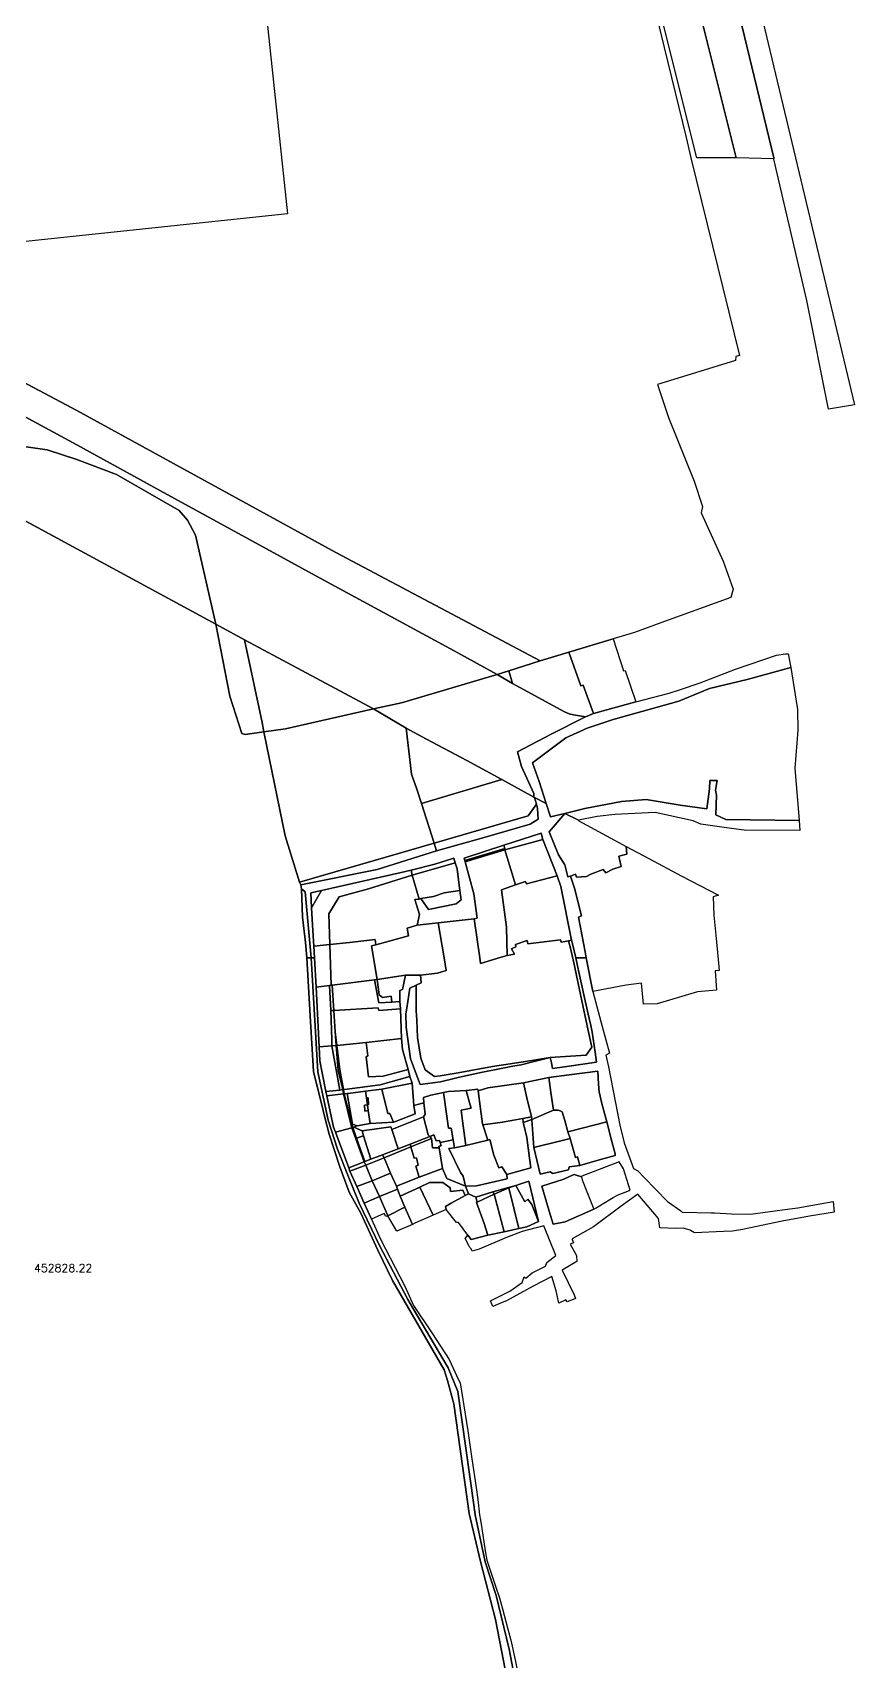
# Model space of a CAD drawing. Header units: feet. Extents: x 197796 to 199821, y 552499 to 555392.
# Drawn here: x 199559.9 to 199765.5, y 552729.9 to 553137 of the extents above; entities that cross this region are included whole.
import ezdxf

# ---------------------------------------------------------------- set-up
doc = ezdxf.new("R2010")
doc.units = ezdxf.units.FT
doc.header["$MEASUREMENT"] = 0
for name, color, linetype in [('wipco_image', 2, 'CONTINUOUS'), ('wipco_지적', 20, 'CONTINUOUS'), ('ZC601', 7, 'CONTINUOUS')]:
    doc.layers.add(name, color=color, linetype=linetype)
doc.styles.add('NGSW', font='ROMANS.shx', dxfattribs={"bigfont": 'NGSW.shx'})
picture_1 = doc.add_image_def('image1.jpg', size_in_pixel=(8269, 5907))

msp = doc.modelspace()

# ---------------------------------------------------------------- linework, layer by layer
at = {"layer": 'wipco_지적', "color": 20}
for points in [[(199687.74, 553305.76), (199696.01, 553305.76), (199700.67, 553273.16), (199703.94, 553247.05), (199712.31, 553204.49), (199714.06, 553195.7), (199714.93, 553192), (199725.12, 553149.17), (199735.91, 553105.76), (199726.05, 553105.76), (199717.47, 553140.01), (199710.66, 553165.96), (199708.21, 553176.83), (199700.68, 553210.04), (199697.99, 553222.22), (199693.59, 553256.14), (199688.22, 553299), (199687.74, 553305.76)], [(199704.63, 553305.76), (199708.12, 553284.05), (199719.29, 553217.81), (199720.94, 553207.93), (199722.53, 553198.37), (199737.98, 553136.07), (199745.37, 553105.76), (199745.35, 553105.53), (199735.91, 553105.76), (199725.12, 553149.17), (199714.93, 553192), (199714.06, 553195.7), (199712.31, 553204.49), (199703.94, 553247.05), (199700.67, 553273.16), (199696.01, 553305.76), (199704.63, 553305.76)], [(199605.77, 552989.16), (199571.06, 553008), (199519.75, 553035.76), (199541.43, 553035.89), (199563.57, 553032.74), (199571.06, 553030.34), (199580.91, 553026.57), (199596.62, 553017.58), (199598.72, 553015.18), (199600.66, 553011.39), (199605.77, 552989.16)], [(199612.93, 552985.24), (199617.34, 552964.59), (199617.77, 552962.24), (199613.16, 552961.61), (199612.27, 552961.87), (199609.31, 552971.2), (199605.77, 552989.16), (199612.93, 552985.24)], [(199645.21, 552968), (199623.18, 552962.99), (199617.77, 552962.24), (199617.34, 552964.59), (199612.93, 552985.24), (199645.21, 552968)], [(199705.17, 552985.49), (199707.75, 552977.49), (199708.15, 552977.56), (199710.83, 552969.74), (199700.22, 552966.83), (199697.66, 552973.88), (199697.06, 552973.72), (199694.04, 552982.13), (199705.17, 552985.49)], [(199679.05, 552977.48), (199686.93, 552979.98), (199694.04, 552982.13), (199697.06, 552973.72), (199697.66, 552973.88), (199700.22, 552966.83), (199698.25, 552965.96), (199695.28, 552966.51), (199694.2, 552966.77), (199692.97, 552967.25), (199679.96, 552974.35), (199679.05, 552977.48)], [(199748.93, 552981.73), (199749.56, 552978.3), (199738.67, 552975.36), (199729.23, 552973.05), (199721.56, 552969.9), (199705.14, 552965.35), (199698.69, 552963.2), (199693.33, 552960.72), (199685, 552954.48), (199686.63, 552949.8), (199688.42, 552944.33), (199685.48, 552945.87), (199685.35, 552945.94), (199685.31, 552946.86), (199682.27, 552953.58), (199681.21, 552957.28), (199689.64, 552961.63), (199698.25, 552965.96), (199700.22, 552966.83), (199710.83, 552969.74), (199719.19, 552971.92), (199721.76, 552972.77), (199726.89, 552974.52), (199735.72, 552977.91), (199745.99, 552981.42), (199748.3, 552981.76), (199748.93, 552981.73)], [(199679.05, 552977.48), (199679.96, 552974.35), (199676.11, 552976.55), (199679.05, 552977.48)], [(199688.42, 552944.33), (199686.63, 552949.8), (199685, 552954.48), (199693.33, 552960.72), (199698.69, 552963.2), (199705.14, 552965.35), (199721.56, 552969.9), (199729.23, 552973.05), (199738.67, 552975.36), (199749.56, 552978.3), (199751.27, 552967.87), (199751.36, 552962.68), (199750.62, 552953.17), (199751.68, 552940.06), (199733.38, 552940.35), (199730.83, 552941.5), (199731.02, 552946.42), (199730.77, 552947.67), (199731.16, 552950.08), (199729.36, 552950.09), (199729.27, 552948.01), (199728.62, 552942.97), (199721.95, 552943.95), (199713.45, 552945.32), (199707.22, 552944.83), (199698.05, 552943.1), (199693.11, 552941.86), (199689.49, 552940.98), (199688.42, 552944.33)], [(199676.11, 552976.55), (199679.96, 552974.35), (199692.97, 552967.25), (199694.2, 552966.77), (199695.28, 552966.51), (199698.25, 552965.96), (199689.64, 552961.63), (199681.21, 552957.28), (199682.27, 552953.58), (199685.31, 552946.86), (199685.35, 552945.94), (199677.33, 552950.3), (199668.53, 552955.05), (199658.44, 552960.43), (199653.36, 552963.2), (199645.21, 552968), (199652.22, 552969.53), (199676.11, 552976.55)], [(199645.21, 552968), (199653.36, 552963.2), (199654.69, 552951.65), (199656.07, 552947.95), (199657.24, 552944.34), (199660.4, 552934.38), (199626.71, 552924.69), (199623.12, 552936.28), (199617.77, 552962.24), (199623.18, 552962.99), (199645.21, 552968)], [(199677.33, 552950.3), (199657.24, 552944.34), (199656.07, 552947.95), (199654.69, 552951.65), (199653.36, 552963.2), (199658.44, 552960.43), (199668.53, 552955.05), (199677.33, 552950.3)], [(199685.35, 552945.94), (199685.48, 552945.87), (199685.99, 552944.14), (199683.89, 552941.22), (199660.4, 552934.38), (199657.24, 552944.34), (199677.33, 552950.3), (199685.35, 552945.94)], [(199693.11, 552941.86), (199698.05, 552943.1), (199707.22, 552944.83), (199713.45, 552945.32), (199721.95, 552943.95), (199728.62, 552942.97), (199729.27, 552948.01), (199729.36, 552950.09), (199731.16, 552950.08), (199730.77, 552947.67), (199731.02, 552946.42), (199730.83, 552941.5), (199733.38, 552940.35), (199751.68, 552940.06), (199751.86, 552937.55), (199737.97, 552937.71), (199733.48, 552938.22), (199727.12, 552939.14), (199725.21, 552940.03), (199715.64, 552942.05), (199705.57, 552941.62), (199701.2, 552941.07), (199696.49, 552940.14), (199693.11, 552941.86)], [(199685.48, 552945.87), (199688.42, 552944.33), (199689.49, 552940.98), (199693.11, 552941.86), (199689.19, 552937.29), (199691.48, 552931.47), (199693.11, 552929.03), (199693.8, 552926.03), (199694.52, 552926.16), (199695.52, 552923.19), (199697.27, 552916.22), (199696.51, 552915.91), (199698.17, 552907.28), (199698.41, 552905.76), (199695.85, 552905.76), (199695.05, 552908.95), (199694.72, 552910.14), (199692.09, 552923.57), (199691.19, 552926.23), (199687.58, 552935.37), (199687.12, 552936.94), (199677.82, 552933.88), (199667.87, 552930.7), (199668.04, 552930.07), (199668.14, 552929.79), (199670.31, 552921.73), (199671.19, 552915.71), (199670.4, 552915.53), (199661.43, 552914.53), (199656.13, 552913.9), (199656.71, 552916.62), (199655.52, 552920.31), (199656.61, 552920.46), (199657.08, 552920.58), (199658.97, 552917.8), (199665.91, 552919.23), (199667.18, 552920.25), (199666.83, 552922.58), (199666.12, 552928.02), (199665.67, 552929.49), (199665.28, 552930.69), (199660.52, 552929.13), (199654.63, 552927.68), (199652.14, 552927.06), (199632.24, 552922.57), (199629.53, 552921.99), (199629.7, 552918.25), (199630.05, 552912.55), (199630.31, 552908.64), (199630.47, 552905.76), (199629.67, 552905.76), (199628.12, 552922.27), (199627.22, 552923.02), (199627.02, 552923.99), (199646.11, 552927.87), (199660.96, 552932.49), (199672.94, 552935.81), (199684.41, 552939.13), (199686.38, 552940.39), (199686.22, 552943.1), (199685.99, 552944.14), (199685.48, 552945.87)], [(199660.4, 552934.38), (199683.89, 552941.22), (199685.99, 552944.14), (199686.22, 552943.1), (199686.38, 552940.39), (199684.41, 552939.13), (199672.94, 552935.81), (199660.96, 552932.49), (199660.4, 552934.38)], [(199693.11, 552941.86), (199696.49, 552940.14), (199696.6, 552940), (199708.45, 552933.6), (199708.6, 552931.65), (199706.55, 552931.16), (199707.13, 552928.58), (199705.11, 552927.91), (199703.35, 552927.02), (199702.64, 552927.82), (199699.61, 552926.67), (199698.49, 552926.08), (199695.97, 552925.88), (199695.72, 552926.66), (199694.52, 552926.16), (199693.8, 552926.03), (199693.11, 552929.03), (199691.48, 552931.47), (199689.19, 552937.29), (199693.11, 552941.86)], [(199687.58, 552935.37), (199678.09, 552932.75), (199678.06, 552933.07), (199677.82, 552933.88), (199687.12, 552936.94), (199687.58, 552935.37)], [(199660.4, 552934.38), (199660.96, 552932.49), (199646.11, 552927.87), (199627.02, 552923.99), (199626.71, 552924.69), (199660.4, 552934.38)], [(199678.06, 552933.07), (199668.04, 552930.07), (199667.87, 552930.7), (199677.82, 552933.88), (199678.06, 552933.07)], [(199678.09, 552932.75), (199668.14, 552929.79), (199668.04, 552930.07), (199678.06, 552933.07), (199678.09, 552932.75)], [(199668.14, 552929.79), (199678.09, 552932.75), (199680.71, 552923.99), (199677.24, 552922.76), (199678.45, 552913.43), (199678.65, 552906.3), (199677.16, 552905.89), (199672.02, 552904.32), (199671.79, 552905.76), (199670.4, 552915.53), (199671.19, 552915.71), (199670.31, 552921.73), (199668.14, 552929.79)], [(199687.58, 552935.37), (199691.19, 552926.23), (199683.46, 552924.23), (199683.21, 552924.86), (199680.71, 552923.99), (199678.09, 552932.75), (199687.58, 552935.37)], [(199708.45, 552933.6), (199714.08, 552930.62), (199722.2, 552926.28), (199731.48, 552921.41), (199730.14, 552921.01), (199730.33, 552916.4), (199730.81, 552911.43), (199731.41, 552905.31), (199731.64, 552902.55), (199730.71, 552902.48), (199731.04, 552897.7), (199726.26, 552897.23), (199716.13, 552894.28), (199712.72, 552894.21), (199712.28, 552899.46), (199708.44, 552898.91), (199700.06, 552897.32), (199698.41, 552905.76), (199698.17, 552907.28), (199696.51, 552915.91), (199697.27, 552916.22), (199695.52, 552923.19), (199694.52, 552926.16), (199695.72, 552926.66), (199695.97, 552925.88), (199698.49, 552926.08), (199699.61, 552926.67), (199702.64, 552927.82), (199703.35, 552927.02), (199705.11, 552927.91), (199707.13, 552928.58), (199706.55, 552931.16), (199708.6, 552931.65), (199708.45, 552933.6)], [(199665.67, 552929.49), (199654.89, 552926.38), (199654.63, 552927.68), (199660.52, 552929.13), (199665.28, 552930.69), (199665.67, 552929.49)], [(199665.67, 552929.49), (199666.12, 552928.02), (199666.83, 552922.58), (199662.86, 552922.03), (199660.22, 552921.05), (199657.08, 552920.58), (199656.61, 552920.46), (199654.89, 552926.38), (199665.67, 552929.49)], [(199654.89, 552926.38), (199643.98, 552923.03), (199636.66, 552920.98), (199634.08, 552916.72), (199634.32, 552909.11), (199630.31, 552908.64), (199630.05, 552912.55), (199629.7, 552918.25), (199632.24, 552922.57), (199652.14, 552927.06), (199654.63, 552927.68), (199654.89, 552926.38)], [(199656.61, 552920.46), (199655.52, 552920.31), (199656.71, 552916.62), (199656.13, 552913.9), (199653.66, 552913.21), (199654, 552911.23), (199645.79, 552909.03), (199645.6, 552910.33), (199639.25, 552909.56), (199634.32, 552909.11), (199634.08, 552916.72), (199636.66, 552920.98), (199643.98, 552923.03), (199654.89, 552926.38), (199656.61, 552920.46)], [(199691.19, 552926.23), (199692.09, 552923.57), (199694.72, 552910.14), (199694.02, 552910.01), (199692.14, 552909.66), (199691.97, 552910.28), (199683.84, 552909.28), (199683.63, 552910.06), (199680.77, 552909.09), (199680.79, 552908.49), (199679.77, 552908.04), (199680.45, 552906.71), (199678.65, 552906.3), (199678.45, 552913.43), (199677.24, 552922.76), (199680.71, 552923.99), (199683.21, 552924.86), (199683.46, 552924.23), (199691.19, 552926.23)], [(199627.22, 552923.02), (199628.12, 552922.27), (199629.67, 552905.76), (199628.54, 552905.76), (199628.22, 552909.62), (199627.48, 552915.96), (199627.22, 552923.02)], [(199632.24, 552922.57), (199629.7, 552918.25), (199629.53, 552921.99), (199632.24, 552922.57)], [(199657.08, 552920.58), (199660.22, 552921.05), (199662.86, 552922.03), (199666.83, 552922.58), (199667.18, 552920.25), (199665.91, 552919.23), (199658.97, 552917.8), (199657.08, 552920.58)], [(199662.91, 552905.76), (199663.39, 552902.62), (199661.24, 552901.96), (199656.97, 552901.44), (199654.26, 552901.46), (199653.23, 552901.46), (199646.17, 552900.36), (199644.71, 552908.77), (199645.79, 552909.03), (199654, 552911.23), (199653.66, 552913.21), (199656.13, 552913.9), (199661.43, 552914.53), (199662.91, 552905.76)], [(199670.4, 552915.53), (199671.79, 552905.76), (199672.02, 552904.32), (199677.16, 552905.89), (199678.65, 552906.3), (199680.45, 552906.71), (199679.77, 552908.04), (199680.79, 552908.49), (199680.77, 552909.09), (199683.63, 552910.06), (199683.84, 552909.28), (199691.97, 552910.28), (199692.14, 552909.66), (199694.02, 552910.01), (199694.6, 552907.85), (199695.52, 552903.78), (199696.44, 552899.34), (199697.58, 552893.84), (199698.89, 552887.57), (199699.85, 552883.42), (199698.38, 552881.39), (199694.52, 552881.16), (199689.4, 552880.87), (199683.21, 552879.88), (199675, 552878.57), (199666.4, 552877.01), (199661.9, 552876.26), (199660.47, 552876.09), (199658.13, 552877.77), (199657.03, 552880.66), (199656.24, 552885.87), (199656.02, 552890.17), (199655.88, 552892.55), (199655.91, 552895.99), (199655.87, 552898.9), (199657.14, 552899.51), (199656.97, 552901.44), (199661.24, 552901.96), (199663.39, 552902.62), (199662.91, 552905.76), (199661.43, 552914.53), (199670.4, 552915.53)], [(199630.31, 552908.64), (199634.32, 552909.11), (199634.62, 552898.92), (199634.24, 552898.88), (199630.92, 552898.46), (199630.47, 552905.76), (199630.31, 552908.64)], [(199634.32, 552909.11), (199639.25, 552909.56), (199645.6, 552910.33), (199645.79, 552909.03), (199644.71, 552908.77), (199646.17, 552900.36), (199645.51, 552900.23), (199634.85, 552898.95), (199634.62, 552898.92), (199634.32, 552909.11)], [(199694.72, 552910.14), (199695.05, 552908.95), (199695.85, 552905.76), (199696.48, 552902.6), (199698, 552895.75), (199699.31, 552889.88), (199699.51, 552889.29), (199699.93, 552887.17), (199700.64, 552882.15), (199700.98, 552879.71), (199693.6, 552878.63), (199689.98, 552878.11), (199689.7, 552879.51), (199689.4, 552880.87), (199694.52, 552881.16), (199698.38, 552881.39), (199699.85, 552883.42), (199698.89, 552887.57), (199697.58, 552893.84), (199696.44, 552899.34), (199695.52, 552903.78), (199694.6, 552907.85), (199694.02, 552910.01), (199694.72, 552910.14)], [(199695.85, 552905.76), (199698.41, 552905.76), (199700.06, 552897.32), (199702.41, 552888.6), (199704.27, 552881.91), (199703.36, 552881.45), (199704.01, 552878.52), (199706.81, 552863.91), (199707.9, 552859.53), (199710.26, 552853.11), (199711.32, 552852.52), (199712.88, 552850.82), (199718.73, 552844.83), (199718.98, 552844.7), (199722.12, 552842.48), (199722.45, 552842.22), (199729.64, 552841.98), (199730.53, 552841.98), (199734.79, 552841.76), (199739.48, 552841.64), (199749.39, 552843.01), (199751.36, 552843.29), (199760.21, 552844.86), (199760.44, 552842.18), (199758.94, 552841.97), (199754.24, 552841.15), (199747.43, 552839.93), (199737.5, 552837.86), (199735.04, 552837.4), (199732.78, 552837.32), (199725.54, 552837.05), (199724.52, 552837.57), (199724.43, 552837.64), (199723.26, 552838.02), (199722.77, 552838.15), (199720.79, 552838.08), (199716.82, 552838.28), (199716.5, 552840.6), (199711.35, 552846.68), (199707.14, 552843.65), (199700.23, 552838.55), (199694.95, 552835.54), (199694.94, 552835.37), (199695.23, 552834.54), (199694.44, 552834.19), (199695.99, 552831.33), (199696.09, 552829.88), (199692.4, 552827.68), (199695.37, 552821.48), (199695.71, 552820.63), (199694.75, 552820.19), (199693.69, 552819.77), (199693.35, 552820.3), (199691.59, 552819.42), (199690.94, 552822.54), (199689.83, 552826.11), (199685.19, 552823.69), (199678.51, 552820.02), (199677.4, 552819.61), (199675.08, 552818.58), (199674.45, 552820), (199679.3, 552822.4), (199682.43, 552824.62), (199682.91, 552826.01), (199683.28, 552825.69), (199684.94, 552826.99), (199688.28, 552828.66), (199688.54, 552829.59), (199690.81, 552831.33), (199687.85, 552838.74), (199682.37, 552837.33), (199678.46, 552835.87), (199671.61, 552832.95), (199669.88, 552832.42), (199669.69, 552832.98), (199669.3, 552833.36), (199669.06, 552833.86), (199668.18, 552835.63), (199668.78, 552836.44), (199669.65, 552835.36), (199673.83, 552836.41), (199677.88, 552837.29), (199681.6, 552838.09), (199683.54, 552838.48), (199686.48, 552839.82), (199684.08, 552849.93), (199680.8, 552848.84), (199675.04, 552847.22), (199670.8, 552845.94), (199668.99, 552846.77), (199668.27, 552848.68), (199670.98, 552848.74), (199678.64, 552850.5), (199678.55, 552851.58), (199684.58, 552853.29), (199684.26, 552855.69), (199683.58, 552860.86), (199682.83, 552863.99), (199682.64, 552864.6), (199684.79, 552865.34), (199684.82, 552865.22), (199685.17, 552860.59), (199685.35, 552858.36), (199686.17, 552854.84), (199686.93, 552851.71), (199689.44, 552852.3), (199690.04, 552851.87), (199693.98, 552852.79), (199694.14, 552853.48), (199696.82, 552853.84), (199702.02, 552855.31), (199705.66, 552856.36), (199705.63, 552856.76), (199704.83, 552859.87), (199703.57, 552864.77), (199702.37, 552869.37), (199701.63, 552872.29), (199701.53, 552874.17), (199701.37, 552877.4), (199694.19, 552876.52), (199689.04, 552875.85), (199682.71, 552874.48), (199673.79, 552873.26), (199671.41, 552872.51), (199671.34, 552872.9), (199668.39, 552872.63), (199664.01, 552872.36), (199662.69, 552872.08), (199659.6, 552871.44), (199657.71, 552870.83), (199657.82, 552869.48), (199655.34, 552868.86), (199654.87, 552874.43), (199654.28, 552876.11), (199653.88, 552877.88), (199652.45, 552882.84), (199652.24, 552885.63), (199651.94, 552892.97), (199651.84, 552894.81), (199651.78, 552897.63), (199652.48, 552897.88), (199653.23, 552901.46), (199654.26, 552901.46), (199656.97, 552901.44), (199657.14, 552899.51), (199655.87, 552898.9), (199654.33, 552898.16), (199653.58, 552893.2), (199653.33, 552891.73), (199653.41, 552888.46), (199654.44, 552880.54), (199656.89, 552874.13), (199661.97, 552874.77), (199665.69, 552875.68), (199666.74, 552875.93), (199672.52, 552877.15), (199675.89, 552877.83), (199680.04, 552878.65), (199682.12, 552879.04), (199685.06, 552879.78), (199689.4, 552880.87), (199689.7, 552879.51), (199689.98, 552878.11), (199693.6, 552878.63), (199700.98, 552879.71), (199700.64, 552882.15), (199699.93, 552887.17), (199699.51, 552889.29), (199699.31, 552889.88), (199698, 552895.75), (199696.48, 552902.6), (199695.85, 552905.76)], [(199634.85, 552898.95), (199645.51, 552900.23), (199646.55, 552894.47), (199649.84, 552894.64), (199651.84, 552894.81), (199651.94, 552892.97), (199646.54, 552892.58), (199646.39, 552893.24), (199635.29, 552892.62), (199634.85, 552898.95)], [(199646.17, 552900.36), (199646.68, 552896.52), (199647.46, 552895.87), (199649.65, 552896.14), (199649.84, 552894.64), (199646.55, 552894.47), (199645.51, 552900.23), (199646.17, 552900.36)], [(199646.17, 552900.36), (199653.23, 552901.46), (199652.48, 552897.88), (199651.78, 552897.63), (199651.84, 552894.81), (199649.84, 552894.64), (199649.65, 552896.14), (199647.46, 552895.87), (199646.68, 552896.52), (199646.17, 552900.36)], [(199630.92, 552898.46), (199634.24, 552898.88), (199634.54, 552892.62), (199634.8, 552885.32), (199634.83, 552883.79), (199631.64, 552883.52), (199630.92, 552898.46)], [(199634.62, 552898.92), (199634.85, 552898.95), (199635.29, 552892.62), (199634.54, 552892.62), (199634.24, 552898.88), (199634.62, 552898.92)], [(199689.4, 552880.87), (199685.06, 552879.78), (199682.12, 552879.04), (199680.04, 552878.65), (199675.89, 552877.83), (199672.52, 552877.15), (199666.74, 552875.93), (199665.69, 552875.68), (199661.97, 552874.77), (199656.89, 552874.13), (199654.44, 552880.54), (199653.41, 552888.46), (199653.33, 552891.73), (199653.58, 552893.2), (199654.33, 552898.16), (199655.87, 552898.9), (199655.91, 552895.99), (199655.88, 552892.55), (199656.02, 552890.17), (199656.24, 552885.87), (199657.03, 552880.66), (199658.13, 552877.77), (199660.47, 552876.09), (199661.9, 552876.26), (199666.4, 552877.01), (199675, 552878.57), (199683.21, 552879.88), (199689.4, 552880.87)], [(199635.29, 552892.62), (199635.64, 552887.25), (199635.86, 552883.83), (199634.83, 552883.79), (199634.8, 552885.32), (199634.54, 552892.62), (199635.29, 552892.62)], [(199651.94, 552892.97), (199652.24, 552885.63), (199643.36, 552884.61), (199636.07, 552883.85), (199635.64, 552887.25), (199635.29, 552892.62), (199646.39, 552893.24), (199646.54, 552892.58), (199651.94, 552892.97)], [(199635.64, 552887.25), (199636.07, 552883.85), (199635.86, 552883.83), (199635.64, 552887.25)], [(199634.83, 552883.79), (199636.84, 552872.71), (199633.34, 552872.32), (199632.42, 552877.03), (199631.8, 552880.04), (199631.64, 552883.52), (199634.83, 552883.79)], [(199634.83, 552883.79), (199635.86, 552883.83), (199636.4, 552877.61), (199637.58, 552872.81), (199636.84, 552872.71), (199634.83, 552883.79)], [(199637.72, 552872.84), (199637.58, 552872.81), (199636.4, 552877.61), (199635.86, 552883.83), (199636.07, 552883.85), (199636.81, 552877.83), (199637.72, 552872.84)], [(199643.36, 552884.61), (199643.77, 552881.29), (199643.36, 552881.05), (199643.99, 552875.99), (199647.6, 552876.14), (199653.88, 552877.88), (199654.28, 552876.11), (199646.87, 552874.04), (199638.66, 552872.93), (199637.72, 552872.84), (199636.81, 552877.83), (199636.07, 552883.85), (199643.36, 552884.61)], [(199652.24, 552885.63), (199652.45, 552882.84), (199653.88, 552877.88), (199647.6, 552876.14), (199643.99, 552875.99), (199643.36, 552881.05), (199643.77, 552881.29), (199643.36, 552884.61), (199652.24, 552885.63)], [(199654.87, 552874.43), (199647.29, 552872.96), (199643.21, 552872.42), (199638.88, 552871.85), (199638.64, 552871.83), (199637.87, 552871.74), (199637.72, 552872.84), (199638.66, 552872.93), (199646.87, 552874.04), (199654.28, 552876.11), (199654.87, 552874.43)], [(199689.04, 552875.85), (199689.58, 552872.08), (199690.2, 552867.64), (199684.79, 552865.34), (199684.7, 552866.01), (199683.56, 552870.77), (199682.71, 552874.48), (199689.04, 552875.85)], [(199690.2, 552867.64), (199689.58, 552872.08), (199689.04, 552875.85), (199694.19, 552876.52), (199701.37, 552877.4), (199701.53, 552874.17), (199701.63, 552872.29), (199702.37, 552869.37), (199703.57, 552864.77), (199700.65, 552864.02), (199693.82, 552862.26), (199693.04, 552865.12), (199692.45, 552867.3), (199691.91, 552867.54), (199691.4, 552867.66), (199690.2, 552867.64)], [(199637.58, 552872.81), (199637.7, 552871.72), (199633.56, 552871.23), (199633.34, 552872.32), (199636.84, 552872.71), (199637.58, 552872.81)], [(199633.56, 552871.23), (199637.7, 552871.72), (199639.78, 552863.3), (199635.73, 552862.2), (199635.18, 552863.41), (199633.56, 552871.23)], [(199637.58, 552872.81), (199637.72, 552872.84), (199637.87, 552871.74), (199637.7, 552871.72), (199637.58, 552872.81)], [(199637.87, 552871.74), (199640.08, 552863.38), (199639.78, 552863.3), (199637.7, 552871.72), (199637.87, 552871.74)], [(199637.87, 552871.74), (199638.64, 552871.83), (199640, 552864.18), (199641.11, 552863.73), (199640.3, 552863.45), (199640.08, 552863.38), (199637.87, 552871.74)], [(199638.64, 552871.83), (199638.88, 552871.85), (199643.21, 552872.42), (199643.46, 552870.76), (199643.75, 552869.02), (199642.99, 552868.94), (199643.09, 552867.46), (199643.92, 552867.6), (199644.42, 552864.33), (199641.11, 552863.73), (199640, 552864.18), (199638.64, 552871.83)], [(199643.21, 552872.42), (199647.29, 552872.96), (199648.8, 552866.85), (199649.28, 552866.81), (199650.24, 552864.7), (199644.42, 552864.33), (199643.92, 552867.6), (199643.75, 552869.02), (199643.96, 552869.06), (199643.89, 552870.79), (199643.46, 552870.76), (199643.21, 552872.42)], [(199647.29, 552872.96), (199654.87, 552874.43), (199655.34, 552868.86), (199655.62, 552866.72), (199650.71, 552864.82), (199650.24, 552864.7), (199649.28, 552866.81), (199648.8, 552866.85), (199647.29, 552872.96)], [(199662.69, 552872.08), (199663.98, 552863.17), (199664.62, 552863.14), (199665.15, 552860.24), (199661.92, 552859.59), (199661.73, 552860.07), (199660.87, 552860.03), (199660.27, 552861.49), (199659.28, 552861.08), (199658.92, 552861.55), (199657.71, 552866.04), (199658.14, 552866.69), (199657.82, 552869.48), (199657.71, 552870.83), (199659.6, 552871.44), (199662.69, 552872.08)], [(199668.39, 552872.63), (199669.32, 552869.27), (199669.63, 552868.17), (199667.12, 552867.7), (199667.48, 552865.01), (199668.35, 552858.83), (199665.49, 552858.23), (199665.15, 552860.24), (199664.62, 552863.14), (199663.98, 552863.17), (199662.69, 552872.08), (199664.01, 552872.36), (199668.39, 552872.63)], [(199668.39, 552872.63), (199671.34, 552872.9), (199671.41, 552872.51), (199671.96, 552867.98), (199672.45, 552864.26), (199672.55, 552864), (199673.83, 552860.21), (199668.35, 552858.83), (199667.48, 552865.01), (199667.12, 552867.7), (199669.63, 552868.17), (199669.32, 552869.27), (199668.39, 552872.63)], [(199682.71, 552874.48), (199683.56, 552870.77), (199684.7, 552866.01), (199682.54, 552865.57), (199680.7, 552865.22), (199677.47, 552864.69), (199672.55, 552864), (199672.45, 552864.26), (199671.96, 552867.98), (199671.41, 552872.51), (199673.79, 552873.26), (199682.71, 552874.48)], [(199657.82, 552869.48), (199658.14, 552866.69), (199657.71, 552866.04), (199649.8, 552862.88), (199649.59, 552863.51), (199642.37, 552862.51), (199640.3, 552863.45), (199641.11, 552863.73), (199644.42, 552864.33), (199650.24, 552864.7), (199650.71, 552864.82), (199655.62, 552866.72), (199655.34, 552868.86), (199657.82, 552869.48)], [(199643.92, 552867.6), (199643.09, 552867.46), (199642.99, 552868.94), (199643.75, 552869.02), (199643.92, 552867.6)], [(199643.75, 552869.02), (199643.46, 552870.76), (199643.89, 552870.79), (199643.96, 552869.06), (199643.75, 552869.02)], [(199684.79, 552865.34), (199690.2, 552867.64), (199691.4, 552867.66), (199691.91, 552867.54), (199692.45, 552867.3), (199693.04, 552865.12), (199693.82, 552862.26), (199694.37, 552860.58), (199692.09, 552860.01), (199685.35, 552858.36), (199685.17, 552860.59), (199684.82, 552865.22), (199684.79, 552865.34)], [(199639.78, 552863.3), (199642.91, 552854.79), (199639.03, 552853.25), (199635.73, 552862.2), (199639.78, 552863.3)], [(199640.08, 552863.38), (199641.01, 552860.68), (199643.02, 552854.83), (199642.91, 552854.79), (199639.78, 552863.3), (199640.08, 552863.38)], [(199640.08, 552863.38), (199640.3, 552863.45), (199642.37, 552862.51), (199642.74, 552861.3), (199641.01, 552860.68), (199640.08, 552863.38)], [(199649.8, 552862.88), (199651.37, 552858.05), (199647.5, 552856.48), (199644.55, 552855.4), (199642.74, 552861.3), (199642.37, 552862.51), (199649.59, 552863.51), (199649.8, 552862.88)], [(199649.8, 552862.88), (199657.71, 552866.04), (199658.92, 552861.55), (199659.28, 552861.08), (199654.36, 552859.16), (199651.37, 552858.05), (199649.8, 552862.88)], [(199682.54, 552865.57), (199682.64, 552864.6), (199682.83, 552863.99), (199683.58, 552860.86), (199684.26, 552855.69), (199684.58, 552853.29), (199678.55, 552851.58), (199677.3, 552853.5), (199676.54, 552853.25), (199675.31, 552856.43), (199674.29, 552860.38), (199673.83, 552860.21), (199672.55, 552864), (199677.47, 552864.69), (199680.7, 552865.22), (199682.54, 552865.57)], [(199682.54, 552865.57), (199684.7, 552866.01), (199684.79, 552865.34), (199682.64, 552864.6), (199682.54, 552865.57)], [(199703.57, 552864.77), (199704.83, 552859.87), (199705.63, 552856.76), (199705.66, 552856.36), (199702.02, 552855.31), (199696.82, 552853.84), (199696.27, 552856.04), (199695.73, 552855.84), (199694.37, 552860.58), (199693.82, 552862.26), (199700.65, 552864.02), (199703.57, 552864.77)], [(199641.01, 552860.68), (199642.74, 552861.3), (199644.55, 552855.4), (199643.02, 552854.83), (199641.01, 552860.68)], [(199654.52, 552858.52), (199647.85, 552855.74), (199647.5, 552856.48), (199651.37, 552858.05), (199654.36, 552859.16), (199654.52, 552858.52)], [(199659.72, 552860.58), (199654.52, 552858.52), (199654.36, 552859.16), (199659.28, 552861.08), (199659.72, 552860.58)], [(199654.52, 552858.52), (199659.72, 552860.58), (199660, 552858.3), (199661.61, 552858.24), (199662.48, 552853.09), (199656.65, 552850.89), (199655.78, 552853.68), (199656.36, 552853.89), (199655.98, 552855.79), (199655.41, 552855.64), (199654.52, 552858.52)], [(199659.72, 552860.58), (199659.28, 552861.08), (199660.27, 552861.49), (199660.87, 552860.03), (199661.73, 552860.07), (199661.92, 552859.59), (199662.17, 552858.72), (199661.54, 552858.67), (199661.61, 552858.24), (199660, 552858.3), (199659.72, 552860.58)], [(199661.92, 552859.59), (199665.15, 552860.24), (199665.49, 552858.23), (199664.1, 552858.09), (199667, 552852.09), (199667.63, 552851.21), (199668.27, 552848.68), (199663.54, 552850.62), (199662.48, 552853.09), (199661.61, 552858.24), (199661.54, 552858.67), (199662.17, 552858.72), (199661.92, 552859.59)], [(199673.83, 552860.21), (199674.29, 552860.38), (199675.31, 552856.43), (199676.54, 552853.25), (199677.3, 552853.5), (199678.55, 552851.58), (199678.64, 552850.5), (199670.98, 552848.74), (199668.27, 552848.68), (199667.63, 552851.21), (199667, 552852.09), (199664.1, 552858.09), (199665.49, 552858.23), (199668.35, 552858.83), (199673.83, 552860.21)], [(199694.37, 552860.58), (199695.73, 552855.84), (199696.27, 552856.04), (199696.82, 552853.84), (199694.14, 552853.48), (199693.98, 552852.79), (199690.04, 552851.87), (199689.44, 552852.3), (199686.93, 552851.71), (199686.17, 552854.84), (199685.35, 552858.36), (199692.09, 552860.01), (199694.37, 552860.58)], [(199642.91, 552854.79), (199643.29, 552853.89), (199639.34, 552852.4), (199639.03, 552853.25), (199642.91, 552854.79)], [(199647.85, 552855.74), (199643.29, 552853.89), (199642.91, 552854.79), (199643.02, 552854.83), (199644.55, 552855.4), (199647.5, 552856.48), (199647.85, 552855.74)], [(199647.85, 552855.74), (199649.5, 552851.94), (199644.88, 552850.05), (199643.29, 552853.89), (199647.85, 552855.74)], [(199647.85, 552855.74), (199654.52, 552858.52), (199655.41, 552855.64), (199655.98, 552855.79), (199656.36, 552853.89), (199655.78, 552853.68), (199656.65, 552850.89), (199650.94, 552848.71), (199649.5, 552851.94), (199647.85, 552855.74)], [(199702.32, 552853.13), (199697.32, 552851.18), (199697.28, 552851.05), (199695.44, 552851.61), (199695.14, 552851.52), (199692.8, 552850.42), (199687.29, 552848.64), (199689.15, 552842.43), (199690.12, 552839.21), (199693.14, 552839.76), (199700.36, 552842.91), (199700.92, 552843.3), (199705.16, 552845.84), (199706.09, 552846.35), (199706.4, 552846.48), (199709.25, 552847.63), (199709.39, 552847.71), (199707.77, 552853), (199706.63, 552854.79), (199702.32, 552853.13)], [(199643.29, 552853.89), (199644.88, 552850.05), (199641.09, 552848.59), (199639.34, 552852.4), (199643.29, 552853.89)], [(199644.88, 552850.05), (199649.5, 552851.94), (199650.94, 552848.71), (199651.24, 552847.93), (199646.7, 552846.07), (199644.88, 552850.05)], [(199662.48, 552853.09), (199663.54, 552850.62), (199668.27, 552848.68), (199668.99, 552846.77), (199668.14, 552846.34), (199667.57, 552847.69), (199664.51, 552847.33), (199664.4, 552848.23), (199662.6, 552849.58), (199659.22, 552849.59), (199656.83, 552848.44), (199651.92, 552846.2), (199651.24, 552847.93), (199650.94, 552848.71), (199656.65, 552850.89), (199662.48, 552853.09)], [(199697.28, 552851.05), (199697.41, 552850.24), (199698.65, 552847.13), (199700.36, 552842.91), (199693.14, 552839.76), (199690.12, 552839.21), (199689.15, 552842.43), (199687.29, 552848.64), (199692.8, 552850.42), (199695.14, 552851.52), (199695.44, 552851.61), (199697.28, 552851.05)], [(199641.09, 552848.59), (199644.88, 552850.05), (199646.7, 552846.07), (199642.89, 552844.39), (199641.09, 552848.59)], [(199651.24, 552847.93), (199651.92, 552846.2), (199653.08, 552843.41), (199648.82, 552841.23), (199646.7, 552846.07), (199651.24, 552847.93)], [(199656.83, 552848.44), (199660.16, 552841.39), (199655.53, 552839.4), (199654.97, 552839.11), (199653.08, 552843.41), (199651.92, 552846.2), (199656.83, 552848.44)], [(199668.14, 552846.34), (199664.67, 552844.42), (199663.27, 552843.56), (199663.36, 552842.85), (199660.16, 552841.39), (199656.83, 552848.44), (199659.22, 552849.59), (199662.6, 552849.58), (199664.4, 552848.23), (199664.51, 552847.33), (199667.57, 552847.69), (199668.14, 552846.34)], [(199668.99, 552846.77), (199670.8, 552845.94), (199671.16, 552844.68), (199670.97, 552844.62), (199672.89, 552839.34), (199673.83, 552836.41), (199669.65, 552835.36), (199668.78, 552836.44), (199666.52, 552839.59), (199665.99, 552839.62), (199663.36, 552842.85), (199663.27, 552843.56), (199664.67, 552844.42), (199668.14, 552846.34), (199668.99, 552846.77)], [(199675.04, 552847.22), (199675.4, 552846.66), (199671.16, 552844.68), (199670.8, 552845.94), (199675.04, 552847.22)], [(199671.16, 552844.68), (199675.4, 552846.66), (199677.88, 552837.29), (199673.83, 552836.41), (199672.89, 552839.34), (199670.97, 552844.62), (199671.16, 552844.68)], [(199680.8, 552848.84), (199679.1, 552848.22), (199675.4, 552846.66), (199675.04, 552847.22), (199680.8, 552848.84)], [(199675.4, 552846.66), (199679.1, 552848.22), (199681.6, 552838.09), (199677.88, 552837.29), (199675.4, 552846.66)], [(199680.8, 552848.84), (199683.09, 552844.78), (199683.84, 552845.39), (199684.84, 552844.06), (199686.48, 552839.82), (199683.54, 552838.48), (199681.6, 552838.09), (199679.1, 552848.22), (199680.8, 552848.84)], [(199686.48, 552839.82), (199684.84, 552844.06), (199683.84, 552845.39), (199683.09, 552844.78), (199680.8, 552848.84), (199684.08, 552849.93), (199686.48, 552839.82)], [(199646.7, 552846.07), (199648.82, 552841.23), (199648.3, 552841.07), (199647.9, 552841.81), (199644.73, 552840.45), (199642.89, 552844.39), (199646.7, 552846.07)], [(199653.08, 552843.41), (199654.97, 552839.11), (199651.03, 552837.43), (199648.82, 552841.23), (199653.08, 552843.41)]]:
    msp.add_lwpolyline(points, close=True, dxfattribs=at)
for points in [[(199737.98, 553159.15), (199750.75, 553105.76), (199765.51, 553044.02), (199759.01, 553042.91), (199753.63, 553070.06), (199745.34, 553105.42), (199745.35, 553105.53), (199745.37, 553105.76), (199737.98, 553136.07), (199722.53, 553198.37)], [(199714.04, 553149.56), (199717.95, 553133.29), (199723.39, 553110.86), (199724.63, 553105.76), (199736.75, 553056.31), (199735.88, 553056.06), (199735.77, 553055.05), (199735.48, 553054.97), (199716.26, 553049.11), (199719.03, 553040.8), (199725.41, 553024.92), (199727.54, 553018.58), (199727.17, 553016.97), (199732.67, 553004.88), (199735.18, 552997.93), (199734.58, 552995.86), (199718, 552989.83), (199710.54, 552987.11), (199705.17, 552985.49), (199694.04, 552982.13), (199686.93, 552979.98), (199635.84, 553007.1), (199571.06, 553042.56), (199553.45, 553051.89)], [(199553.45, 553051.89), (199571.06, 553042.56), (199635.84, 553007.1), (199686.93, 552979.98), (199679.05, 552977.48), (199676.11, 552976.55), (199665.38, 552982.53), (199631.7, 553000.77), (199591.96, 553022.51), (199571.06, 553034.02), (199548.05, 553046.45)], [(199548.05, 553046.45), (199571.06, 553034.02), (199591.96, 553022.51), (199631.7, 553000.77), (199665.38, 552982.53), (199676.11, 552976.55), (199652.22, 552969.53), (199645.21, 552968), (199612.93, 552985.24), (199605.77, 552989.16), (199600.66, 553011.39), (199598.72, 553015.18), (199596.62, 553017.58), (199580.91, 553026.57), (199571.06, 553030.34), (199563.57, 553032.74), (199541.43, 553035.89)], [(199519.75, 553035.76), (199571.06, 553008), (199605.77, 552989.16), (199609.31, 552971.2), (199612.27, 552961.87), (199613.16, 552961.61), (199617.77, 552962.24), (199623.12, 552936.28), (199626.71, 552924.69), (199627.02, 552923.99), (199627.22, 552923.02), (199627.48, 552915.96), (199628.22, 552909.62), (199628.54, 552905.76), (199629.41, 552891.24), (199630.22, 552877.34), (199631.32, 552872.9), (199632.3, 552868.97), (199632.98, 552866.19), (199634.12, 552861.7), (199636.77, 552853.49), (199639.13, 552847.18), (199642.07, 552841.89), (199646.32, 552832.68), (199650, 552825.13), (199662.88, 552802.73), (199663.69, 552800.14), (199665.3, 552794.29), (199669.12, 552766.86), (199672, 552754.84), (199675.73, 552740.36), (199679.69, 552720.09)], [(199679.69, 552720.09), (199675.73, 552740.36), (199672, 552754.84), (199669.12, 552766.86), (199665.3, 552794.29), (199663.69, 552800.14), (199662.88, 552802.73), (199650, 552825.13), (199646.32, 552832.68), (199642.07, 552841.89), (199639.13, 552847.18), (199636.77, 552853.49), (199634.12, 552861.7), (199632.98, 552866.19), (199632.3, 552868.97), (199631.32, 552872.9), (199630.22, 552877.34), (199629.41, 552891.24), (199628.54, 552905.76), (199628.54, 552905.76), (199629.67, 552905.76), (199631.33, 552877.22), (199633.91, 552865.2), (199636.18, 552857.9), (199638.82, 552851.41), (199641.67, 552844.44), (199646.72, 552833.83), (199653.85, 552820.34), (199655.01, 552818.35), (199663.91, 552803.26), (199666.3, 552797.36), (199670.31, 552769.05), (199670.68, 552766.51), (199673.18, 552754.76), (199675.9, 552746.32), (199679.19, 552732.97), (199684.35, 552705.76)], [(199684.35, 552705.76), (199679.19, 552732.97), (199675.9, 552746.32), (199673.18, 552754.76), (199670.68, 552766.51), (199670.31, 552769.05), (199666.3, 552797.36), (199663.91, 552803.26), (199655.01, 552818.35), (199653.85, 552820.34), (199646.72, 552833.83), (199641.67, 552844.44), (199638.82, 552851.41), (199636.18, 552857.9), (199633.91, 552865.2), (199631.33, 552877.22), (199629.67, 552905.76), (199630.47, 552905.76), (199630.47, 552905.76), (199630.92, 552898.46), (199631.64, 552883.52), (199631.8, 552880.04), (199632.42, 552877.03), (199633.34, 552872.32), (199633.56, 552871.23), (199635.18, 552863.41), (199635.73, 552862.2), (199639.03, 552853.25), (199639.34, 552852.4), (199641.09, 552848.59), (199642.89, 552844.39), (199644.73, 552840.45), (199646.95, 552835.47), (199653.08, 552823.69), (199655.26, 552818.86), (199660.01, 552811.8), (199664.18, 552805.37), (199666.48, 552800.27), (199666.87, 552799.48), (199668.79, 552787.51), (199669.82, 552780.49), (199670.86, 552773.37), (199671.3, 552770.32), (199671.73, 552766.52), (199671.97, 552765.22), (199672.31, 552763.12), (199673.18, 552757.53), (199673.57, 552755.17), (199674.13, 552753.45), (199675.72, 552748.69), (199676.72, 552745.77), (199677.48, 552743), (199678.76, 552738.24), (199679.6, 552735.19), (199680.63, 552730.27), (199682.01, 552723.73)]]:
    msp.add_lwpolyline(points, dxfattribs=at)

# ---------------------------------------------------------------- texts
at = {"layer": 'ZC601', "style": 'NGSW'}
msp.add_text('452828.22', height=2, dxfattribs=at).set_placement((199560.32, 552827.22))

# ---------------------------------------------------------------- pictures from other files: only their frames are drawn
at = {"layer": 'wipco_image'}
image = msp.add_image(picture_1, insert=(198928.54, 553018.66), size_in_units=(698.97, 499.31), rotation=5.99868, dxfattribs=at)
image.dxf.flags = 7

doc.saveas('drawing.dxf')
